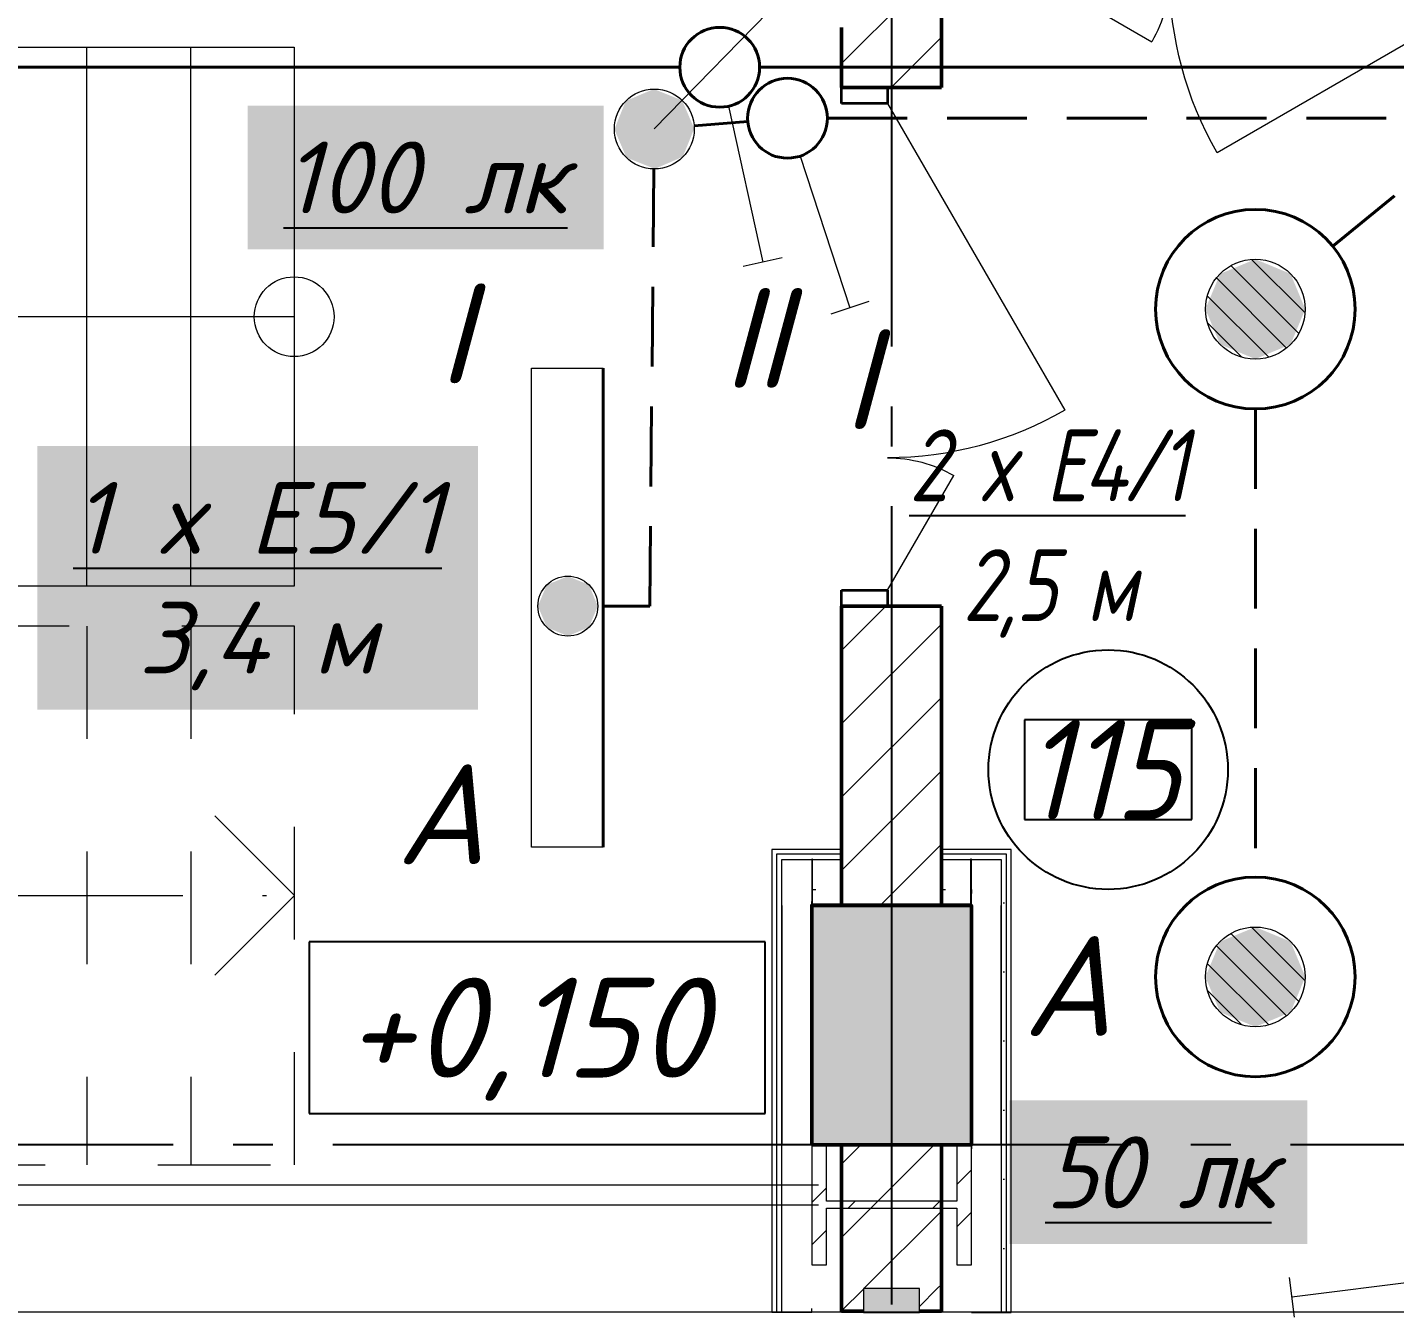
# Model space of a CAD drawing. Header units: millimetres. Extents: x 0 to 1293, y 0 to 420.
# Drawn here: x 376.53 to 410.79, y 95.39 to 127.59 of the extents above; entities that cross this region are included whole.
import ezdxf

# ---------------------------------------------------------------- set-up
doc = ezdxf.new("R2010")
doc.units = ezdxf.units.MM
for name, pattern in [('JIS_02_2.0', [3, 2, -1]), ('ГОСТ 2.303 5', [24, 20, -1.5, 1, -1.5]), ('СПКБ-0000-000-АР#001$0$Achse', [2300, 0, -800, 1500, 0]), ('СПКБ-0000-000-АР#001$0$Штриховая', [564.444447, 282.222223, -282.222223]), ('СПКБ-0000-000-АР#001$0$Штрихпунктирная', [900, 500, -200, 0, -200])]:
    doc.linetypes.add(name, pattern=pattern)
for name, color, linetype in [('@000', 7, 'Continuous'), ('Viewport2ForCustomObjects_0', 7, 'Continuous'), ('Номер помещения', 7, 'Continuous'), ('СПКБ-0000-000-АР#001$0$Двери ArchiCAD', 7, 'Continuous'), ('СПКБ-0000-000-АР#001$0$Колонны новые', 7, 'Continuous'), ('СПКБ-0000-000-АР#001$0$Колонны существующие', 7, 'Continuous'), ('СПКБ-0000-000-АР#001$0$Лестница', 7, 'Continuous'), ('СПКБ-0000-000-АР#001$0$Перекрытие новые', 7, 'Continuous'), ('СПКБ-0000-000-АР#001$0$Стены', 7, 'Continuous'), ('СПКБ-0000-000-АР#001$0$Фахверк', 7, 'Continuous'), ('Строительные оси', 7, 'Continuous'), ('ЭО_АВАРИЙНОЕ ОСВЕЩЕНИЕ', 7, 'Continuous'), ('ЭО_РАБОЧЕЕ ОСВЕЩЕНИЕ', 7, 'Continuous')]:
    doc.layers.add(name, color=color, linetype=linetype)
for name, color, linetype, lineweight, true_color in [('СПКБ-0000-000-АР#001$0$Двери ArchiCAD_Ном._пера__23', 7, 'Continuous', 35, 0xff6600), ('СПКБ-0000-000-АР#001$0$Двери ArchiCAD_Ном._пера__3', 7, 'Continuous', 18, 0xff6600), ('СПКБ-0000-000-АР#001$0$Двери ArchiCAD_Ном._пера__58', 7, 'Continuous', 50, 0xdf0000), ('СПКБ-0000-000-АР#001$0$Колонны новые_Ном._пера__108', 7, 'Continuous', 13, 0xfd8379), ('СПКБ-0000-000-АР#001$0$Колонны существующие_Ном._пера__102', 7, 'Continuous', 13, 0xcccccc), ('СПКБ-0000-000-АР#001$0$Стены_Ном._пера__58', 7, 'Continuous', 50, 0xdf0000), ('СПКБ-0000-000-АР#001$0$Стены_Ном._пера__68', 7, 'Continuous', 20, 0xfd4435), ('СПКБ-0000-000-АР#001$0$Фахверк_Ном._пера__102', 7, 'Continuous', 13, 0xcccccc)]:
    doc.layers.add(name, color=color, linetype=linetype, lineweight=lineweight, true_color=true_color)
for name, color, linetype, lineweight in [('СПКБ-0000-000-АР#001$0$Колонны новые_Ном._пера__20', 1, 'Continuous', 20), ('СПКБ-0000-000-АР#001$0$Колонны существующие_Ном._пера__141', 7, 'Continuous', 50), ('СПКБ-0000-000-АР#001$0$Лестница_Ном._пера__20', 1, 'Continuous', 20), ('СПКБ-0000-000-АР#001$0$Линии_Ном._пера__20', 1, 'Continuous', 20), ('СПКБ-0000-000-АР#001$0$Перекрытие новые_Ном._пера__2', 8, 'Continuous', 15), ('СПКБ-0000-000-АР#001$0$Стены_Ном._пера__1', 7, 'Continuous', 13), ('СПКБ-0000-000-АР#001$0$Стены_Ном._пера__20', 1, 'Continuous', 20), ('СПКБ-0000-000-АР#001$0$Фахверк_Ном._пера__1', 7, 'Continuous', 13)]:
    doc.layers.add(name, color=color, linetype=linetype, lineweight=lineweight)
doc.styles.add('1.8', font='isocpeui.ttf', dxfattribs={"height": 1.8})
doc.styles.add('2.5', font='isocpeui.ttf')
doc.styles.add('CustomTextStyle30', font='isocpeui.ttf', dxfattribs={"width": 0.904774, "height": 2.5})
doc.styles.add('CustomTextStyle46', font='isocpeui.ttf', dxfattribs={"height": 2.5})
pattern_1 = [(45, (0, 0), (-91.9239, 91.9239), [])]
pattern_2 = [(0, (0, 0), (0, 173.205), [0, -100]), (0, (50, 86.6), (0, 173.205), [0, -100])]
pattern_3 = [(45, (0, 0), (-159.099, 159.099), []), (45, (-53.03, 53.03), (-159.099, 159.099), [])]

# ---------------------------------------------------------------- blocks, each defined once
blk = doc.blocks.new('СПКБ-0000-000-АР#001$0$Перекрытие_14', base_point=(-24406.7, 25286.1))
at = {"layer": 'СПКБ-0000-000-АР#001$0$Перекрытие новые_Ном._пера__2', "color": 8, "linetype": 'Continuous', "lineweight": 15, "flags": 128}
blk.add_lwpolyline([(-24406.7, 25286.1), (17886.7, 25286.1), (17886.7, 19190.9), (18207.5, 19191.7), (18218.1, 15055.7), (18468.1, 15055.7), (18468.1, 13655.7), (18218.1, 13655.7), (18247.5, 3579.8), (17892.7, 3578.9), (17892.7, -2534.3), (-24406.7, -2530.3)], close=True, dxfattribs=at)
blk = doc.blocks.new('СПКБ-0000-000-АР#001$0$Полуторная Дверь 19')
at = {"layer": 'СПКБ-0000-000-АР#001$0$Двери ArchiCAD_Ном._пера__23', "color": 30, "linetype": 'Continuous', "lineweight": 35, "true_color": 0xff6600}
for p, q in [((-610, 0), (-650, 0)), ((-650, 0), (-650, -115)), ((-610, -115), (-610, 0)), ((650, 0), (610, 0)), ((610, 0), (610, -115)), ((650, -115), (650, 0)), ((-650, -115), (-610, -115)), ((610, -115), (650, -115))]:
    blk.add_line(p, q, dxfattribs=at)
at = {"layer": 'СПКБ-0000-000-АР#001$0$Двери ArchiCAD_Ном._пера__3', "color": 30, "linetype": 'Continuous', "lineweight": 18, "true_color": 0xff6600}
for p, q in [((610, 0), (-159, 444)), ((-610, 0), (-322.5, 166))]:
    blk.add_line(p, q, dxfattribs=at)
for centre, radius, start, end in [((610, 0), 888, 150, 180), ((-610, 0), 332, 0, 30)]:
    blk.add_arc(centre, radius, start, end, dxfattribs=at)
at = {"layer": 'СПКБ-0000-000-АР#001$0$Двери ArchiCAD_Ном._пера__58', "color": 12, "linetype": 'Continuous', "lineweight": 50, "true_color": 0xdf0000}
for p, q in [((-650, 135), (-687, 135)), ((-650, 0), (-650, 135)), ((650, 0), (650, 135)), ((650, 135), (687, 135)), ((-650, -115), (-650, 0)), ((650, -115), (650, 0)), ((-650, -115), (-687, -115)), ((650, -115), (687, -115))]:
    blk.add_line(p, q, dxfattribs=at)
blk = doc.blocks.new('СПКБ-0000-000-АР#001$0$Стена_20', base_point=(6043.1, 935.7))
at = {"layer": 'СПКБ-0000-000-АР#001$0$Стены_Ном._пера__20', "linetype": 'Continuous', "lineweight": 20}
h = blk.add_hatch(dxfattribs=at)
h.set_pattern_fill('КИРПИЧ_ОБЫКНОВЕННЫЙ', color=1, style=0, pattern_type=2)
h.set_pattern_definition(pattern_1)
h.paths.add_polyline_path([(6168.1, 935.7), (5918.1, 685.7), (5918.1, 535.3), (6033.1, 535.3), (6168.1, 535.3)])
h = blk.add_hatch(dxfattribs=at)
h.set_pattern_fill('КИРПИЧ_ОБЫКНОВЕННЫЙ', color=1, style=0, pattern_type=2)
h.set_pattern_definition(pattern_1)
h.paths.add_polyline_path([(5918.1, -1514.3), (6168.1, -1514.3), (6168.1, -764.7), (6033.1, -764.7), (5918.1, -764.7)])
h = blk.add_hatch(dxfattribs=at)
h.set_pattern_fill('КИРПИЧ_ОБЫКНОВЕННЫЙ', color=1, style=0, pattern_type=2)
h.set_pattern_definition(pattern_1)
h.paths.add_polyline_path([(5918.1, -2474.3), (6168.1, -2474.3), (6168.1, -2114.3), (5918.1, -2114.3)])
h = blk.add_hatch(dxfattribs=at)
h.set_pattern_fill('КИРПИЧ_ОБЫКНОВЕННЫЙ', color=1, style=0, pattern_type=2)
h.set_pattern_definition(pattern_1)
h.paths.add_polyline_path([(5918.1, -2530.3), (5973.1, -2530.3), (5973.1, -2474.3), (5918.1, -2474.3)])
h = blk.add_hatch(dxfattribs=at)
h.set_pattern_fill('КИРПИЧ_ОБЫКНОВЕННЫЙ', color=1, style=0, pattern_type=2)
h.set_pattern_definition(pattern_1)
h.paths.add_polyline_path([(6113.1, -2474.3), (6113.1, -2530.3), (6168.1, -2530.3), (6168.1, -2474.3)])
at = {"layer": 'СПКБ-0000-000-АР#001$0$Стены_Ном._пера__58', "color": 12, "linetype": 'Continuous', "lineweight": 50, "true_color": 0xdf0000}
for p, q in [((5918.1, 535.3), (5918.1, 572.3)), ((6168.1, 535.3), (6168.1, 572.3)), ((5918.1, 535.3), (6033.1, 535.3)), ((6033.1, 535.3), (6168.1, 535.3)), ((5918.1, -764.7), (5918.1, -801.7)), ((5918.1, -764.7), (6033.1, -764.7)), ((6033.1, -764.7), (6168.1, -764.7)), ((6168.1, -764.7), (6168.1, -801.7))]:
    blk.add_line(p, q, dxfattribs=at)
at = {"layer": 'СПКБ-0000-000-АР#001$0$Стены_Ном._пера__58', "color": 12, "linetype": 'Continuous', "lineweight": 50, "true_color": 0xdf0000, "flags": 128}
for points in [[(6168.1, 535.3), (6168.1, 935.7)], [(5918.1, 685.7), (5918.1, 535.3)], [(5918.1, -764.7), (5918.1, -1514.3)], [(6168.1, -1514.3), (6168.1, -764.7)], [(5918.1, -2114.3), (5918.1, -2530.3)], [(6168.1, -2530.3), (6168.1, -2114.3)], [(5918.1, -2530.3), (5973.1, -2530.3)], [(6113.1, -2530.3), (6168.1, -2530.3)]]:
    blk.add_lwpolyline(points, dxfattribs=at)
at = {"layer": 'СПКБ-0000-000-АР#001$0$Двери ArchiCAD', "color": 21, "linetype": 'Continuous', "lineweight": 18, "true_color": 0xff9955, "xscale": -1, "zscale": 1000, "rotation": 270}
blk.add_blockref('СПКБ-0000-000-АР#001$0$Полуторная Дверь 19', (6033.1, -114.7), dxfattribs=at)
blk = doc.blocks.new('СПКБ-0000-000-АР#001$0$Полуторная Дверь 19_2')
at = {"layer": 'СПКБ-0000-000-АР#001$0$Двери ArchiCAD_Ном._пера__23', "color": 30, "linetype": 'Continuous', "lineweight": 35, "true_color": 0xff6600}
for p, q in [((-610, 0), (-650, 0)), ((-650, 0), (-650, -115)), ((-610, -115), (-610, 0)), ((650, 0), (610, 0)), ((610, 0), (610, -115)), ((650, -115), (650, 0)), ((-650, -115), (-610, -115)), ((610, -115), (650, -115))]:
    blk.add_line(p, q, dxfattribs=at)
at = {"layer": 'СПКБ-0000-000-АР#001$0$Двери ArchiCAD_Ном._пера__3', "color": 30, "linetype": 'Continuous', "lineweight": 18, "true_color": 0xff6600}
for p, q in [((610, 0), (-159, 444)), ((-610, 0), (-322.5, 166))]:
    blk.add_line(p, q, dxfattribs=at)
for centre, radius, start, end in [((610, 0), 888, 150, 180), ((-610, 0), 332, 0, 30)]:
    blk.add_arc(centre, radius, start, end, dxfattribs=at)
at = {"layer": 'СПКБ-0000-000-АР#001$0$Двери ArchiCAD_Ном._пера__58', "color": 12, "linetype": 'Continuous', "lineweight": 50, "true_color": 0xdf0000}
for p, q in [((-650, 0), (-687, 0)), ((-650, 0), (-650, -115)), ((650, 0), (650, -115)), ((650, 0), (687, 0)), ((-650, -120), (-687, -120)), ((-650, -115), (-650, -120)), ((650, -115), (650, -120)), ((650, -120), (687, -120))]:
    blk.add_line(p, q, dxfattribs=at)
blk = doc.blocks.new('СПКБ-0000-000-АР#001$0$Стена_37', base_point=(6168.1, 935.7))
at = {"layer": 'СПКБ-0000-000-АР#001$0$Стены_Ном._пера__20', "linetype": 'Continuous', "lineweight": 20}
h = blk.add_hatch(dxfattribs=at)
h.set_pattern_fill('КИРПИЧ_ОБЫКНОВЕННЫЙ', color=1, style=0, pattern_type=2)
h.set_pattern_definition(pattern_1)
h.paths.add_polyline_path([(6168.1, 935.7), (6168.1, 815.7), (6367.9, 815.7), (6367.9, 930.7), (6367.9, 935.7)])
h = blk.add_hatch(dxfattribs=at)
h.set_pattern_fill('КИРПИЧ_ОБЫКНОВЕННЫЙ', color=1, style=0, pattern_type=2)
h.set_pattern_definition(pattern_1)
h.paths.add_polyline_path([(7862.7, 935.7), (7667.9, 935.7), (7667.9, 930.7), (7667.9, 815.7), (7742.7, 815.7)])
at = {"layer": 'СПКБ-0000-000-АР#001$0$Стены_Ном._пера__58', "color": 12, "linetype": 'Continuous', "lineweight": 50, "true_color": 0xdf0000}
for p, q in [((6367.9, 935.7), (6330.9, 935.7)), ((6367.9, 930.7), (6367.9, 935.7)), ((6367.9, 815.7), (6367.9, 930.7)), ((7667.9, 935.7), (7704.9, 935.7)), ((7667.9, 930.7), (7667.9, 935.7)), ((7667.9, 815.7), (7667.9, 930.7)), ((6367.9, 815.7), (6330.9, 815.7)), ((7667.9, 815.7), (7704.9, 815.7))]:
    blk.add_line(p, q, dxfattribs=at)
at = {"layer": 'СПКБ-0000-000-АР#001$0$Стены_Ном._пера__58', "color": 12, "linetype": 'Continuous', "lineweight": 50, "true_color": 0xdf0000, "flags": 128}
for points in [[(6367.9, 935.7), (6168.1, 935.7)], [(6168.1, 935.7), (6168.1, 815.7)], [(7862.7, 935.7), (7667.9, 935.7)], [(6168.1, 815.7), (6367.9, 815.7)], [(7667.9, 815.7), (7742.7, 815.7)]]:
    blk.add_lwpolyline(points, dxfattribs=at)
at = {"layer": 'СПКБ-0000-000-АР#001$0$Двери ArchiCAD', "color": 21, "linetype": 'Continuous', "lineweight": 18, "true_color": 0xff9955, "xscale": -1, "zscale": 1000, "rotation": 180}
blk.add_blockref('СПКБ-0000-000-АР#001$0$Полуторная Дверь 19_2', (7017.9, 815.7), dxfattribs=at)
blk = doc.blocks.new('СПКБ-0000-000-АР#001$0$Стена_72', base_point=(6243.1, -1473.9))
at = {"layer": 'СПКБ-0000-000-АР#001$0$Стены_Ном._пера__20', "linetype": 'Continuous', "lineweight": 20}
h = blk.add_hatch(dxfattribs=at)
h.set_pattern_fill('ШТУКАТУРКА', color=1, style=0, pattern_type=2)
h.set_pattern_definition(pattern_2)
h.paths.add_polyline_path([(6318.1, -1398.9), (6318.1, -1514.3), (6331.1, -1514.3), (6331.1, -1385.9)])
h = blk.add_hatch(dxfattribs=at)
h.set_pattern_fill('ШТУКАТУРКА', color=1, style=0, pattern_type=2)
h.set_pattern_definition(pattern_2)
h.paths.add_polyline_path([(6343.1, -1514.3), (6343.1, -1373.9), (6331.1, -1385.9), (6331.1, -1514.3)])
h = blk.add_hatch(dxfattribs=at)
h.set_pattern_fill('ШТУКАТУРКА', color=1, style=0, pattern_type=2)
h.set_pattern_definition(pattern_2)
h.paths.add_polyline_path([(6331.1, -2114.3), (6331.1, -1514.3), (6318.1, -1514.3), (6318.1, -2114.3)])
h = blk.add_hatch(dxfattribs=at)
h.set_pattern_fill('ШТУКАТУРКА', color=1, style=0, pattern_type=2)
h.set_pattern_definition(pattern_2)
h.paths.add_polyline_path([(6343.1, -2114.3), (6343.1, -1514.3), (6331.1, -1514.3), (6331.1, -2114.3)])
h = blk.add_hatch(dxfattribs=at)
h.set_pattern_fill('ШТУКАТУРКА', color=1, style=0, pattern_type=2)
h.set_pattern_definition(pattern_2)
h.paths.add_polyline_path([(6318.1, -2114.3), (6318.1, -2534.3), (6331.1, -2534.3), (6331.1, -2114.3)])
h = blk.add_hatch(dxfattribs=at)
h.set_pattern_fill('ШТУКАТУРКА', color=1, style=0, pattern_type=2)
h.set_pattern_definition(pattern_2)
h.paths.add_polyline_path([(6343.1, -2534.3), (6343.1, -2114.3), (6331.1, -2114.3), (6331.1, -2534.3)])
at = {"layer": 'СПКБ-0000-000-АР#001$0$Стены_Ном._пера__1', "color": 7, "linetype": 'СПКБ-0000-000-АР#001$0$Achse', "lineweight": 13, "flags": 128}
for points in [[(6243.1, -1473.9), (6243.1, -1514.3)], [(6243.1, -2114.3), (6243.1, -2534.3)]]:
    blk.add_lwpolyline(points, dxfattribs=at)
at = {"layer": 'СПКБ-0000-000-АР#001$0$Стены_Ном._пера__1', "color": 7, "linetype": 'Continuous', "lineweight": 13, "flags": 128}
blk.add_lwpolyline([(6243.1, -2534.3), (6318.1, -2534.3)], dxfattribs=at)
at = {"layer": 'СПКБ-0000-000-АР#001$0$Стены_Ном._пера__20', "color": 1, "linetype": 'Continuous', "lineweight": 20, "flags": 128}
for points in [[(6343.1, -2534.3), (6343.1, -1373.9)], [(6318.1, -2534.3), (6331.1, -2534.3)], [(6331.1, -2534.3), (6343.1, -2534.3)]]:
    blk.add_lwpolyline(points, dxfattribs=at)
at = {"layer": 'СПКБ-0000-000-АР#001$0$Стены_Ном._пера__68', "color": 20, "linetype": 'Continuous', "lineweight": 20, "true_color": 0xfd4435}
for p, q in [((6318.1, -1398.9), (6318.1, -1514.3)), ((6331.1, -1514.3), (6331.1, -1385.9)), ((6318.1, -2114.3), (6318.1, -1514.3)), ((6318.1, -1514.3), (6318.1, -2114.3)), ((6331.1, -2114.3), (6331.1, -1514.3)), ((6318.1, -2114.3), (6318.1, -2534.3)), ((6331.1, -2534.3), (6331.1, -2114.3))]:
    blk.add_line(p, q, dxfattribs=at)
blk = doc.blocks.new('СПКБ-0000-000-АР#001$0$Стена_73', base_point=(5843.1, -1473.9))
at = {"layer": 'СПКБ-0000-000-АР#001$0$Стены_Ном._пера__20', "linetype": 'Continuous', "lineweight": 20}
h = blk.add_hatch(dxfattribs=at)
h.set_pattern_fill('ШТУКАТУРКА', color=1, style=0, pattern_type=2)
h.set_pattern_definition(pattern_2)
h.paths.add_polyline_path([(5743.1, -1373.9), (5743.1, -1514.3), (5755.1, -1514.3), (5755.1, -1385.9)])
h = blk.add_hatch(dxfattribs=at)
h.set_pattern_fill('ШТУКАТУРКА', color=1, style=0, pattern_type=2)
h.set_pattern_definition(pattern_2)
h.paths.add_polyline_path([(5768.1, -1514.3), (5768.1, -1398.9), (5755.1, -1385.9), (5755.1, -1514.3)])
h = blk.add_hatch(dxfattribs=at)
h.set_pattern_fill('ШТУКАТУРКА', color=1, style=0, pattern_type=2)
h.set_pattern_definition(pattern_2)
h.paths.add_polyline_path([(5743.1, -1514.3), (5743.1, -2114.3), (5755.1, -2114.3), (5755.1, -1514.3)])
h = blk.add_hatch(dxfattribs=at)
h.set_pattern_fill('ШТУКАТУРКА', color=1, style=0, pattern_type=2)
h.set_pattern_definition(pattern_2)
h.paths.add_polyline_path([(5755.1, -1514.3), (5755.1, -2114.3), (5768.1, -2114.3), (5768.1, -1514.3)])
h = blk.add_hatch(dxfattribs=at)
h.set_pattern_fill('ШТУКАТУРКА', color=1, style=0, pattern_type=2)
h.set_pattern_definition(pattern_2)
h.paths.add_polyline_path([(5743.1, -2114.3), (5743.1, -2534.3), (5755.1, -2534.3), (5755.1, -2114.3)])
h = blk.add_hatch(dxfattribs=at)
h.set_pattern_fill('ШТУКАТУРКА', color=1, style=0, pattern_type=2)
h.set_pattern_definition(pattern_2)
h.paths.add_polyline_path([(5768.1, -2534.3), (5768.1, -2114.3), (5755.1, -2114.3), (5755.1, -2534.3)])
at = {"layer": 'СПКБ-0000-000-АР#001$0$Стены_Ном._пера__1', "color": 7, "linetype": 'СПКБ-0000-000-АР#001$0$Achse', "lineweight": 13, "flags": 128}
for points in [[(5843.1, -1514.3), (5843.1, -1473.9)], [(5843.1, -2534.3), (5843.1, -2114.3)]]:
    blk.add_lwpolyline(points, dxfattribs=at)
at = {"layer": 'СПКБ-0000-000-АР#001$0$Стены_Ном._пера__1', "color": 7, "linetype": 'Continuous', "lineweight": 13, "flags": 128}
blk.add_lwpolyline([(5843.1, -2534.3), (5768.1, -2534.3)], dxfattribs=at)
at = {"layer": 'СПКБ-0000-000-АР#001$0$Стены_Ном._пера__20', "color": 1, "linetype": 'Continuous', "lineweight": 20, "flags": 128}
for points in [[(5743.1, -1373.9), (5743.1, -2534.3)], [(5755.1, -2534.3), (5743.1, -2534.3)], [(5768.1, -2534.3), (5755.1, -2534.3)]]:
    blk.add_lwpolyline(points, dxfattribs=at)
at = {"layer": 'СПКБ-0000-000-АР#001$0$Стены_Ном._пера__68', "color": 20, "linetype": 'Continuous', "lineweight": 20, "true_color": 0xfd4435}
for p, q in [((5755.1, -1385.9), (5755.1, -1514.3)), ((5768.1, -1514.3), (5768.1, -1398.9)), ((5755.1, -1514.3), (5755.1, -2114.3)), ((5768.1, -1514.3), (5768.1, -2114.3)), ((5768.1, -2114.3), (5768.1, -1514.3)), ((5755.1, -2114.3), (5755.1, -2534.3)), ((5768.1, -2534.3), (5768.1, -2114.3))]:
    blk.add_line(p, q, dxfattribs=at)
blk = doc.blocks.new('СПКБ-0000-000-АР#001$0$Стена_79', base_point=(6243.1, -1473.9))
at = {"layer": 'СПКБ-0000-000-АР#001$0$Стены_Ном._пера__20', "linetype": 'Continuous', "lineweight": 20}
h = blk.add_hatch(dxfattribs=at)
h.set_pattern_fill('ШТУКАТУРКА', color=1, style=0, pattern_type=2)
h.set_pattern_definition(pattern_2)
h.paths.add_polyline_path([(6343.1, -1373.9), (6168.1, -1373.9), (6168.1, -1385.9), (6331.1, -1385.9)])
h = blk.add_hatch(dxfattribs=at)
h.set_pattern_fill('ШТУКАТУРКА', color=1, style=0, pattern_type=2)
h.set_pattern_definition(pattern_2)
h.paths.add_polyline_path([(6168.1, -1398.9), (6318.1, -1398.9), (6331.1, -1385.9), (6168.1, -1385.9)])
at = {"layer": 'СПКБ-0000-000-АР#001$0$Стены_Ном._пера__1', "color": 7, "linetype": 'Continuous', "lineweight": 13, "flags": 128}
blk.add_lwpolyline([(6168.1, -1473.9), (6168.1, -1398.9)], dxfattribs=at)
at = {"layer": 'СПКБ-0000-000-АР#001$0$Стены_Ном._пера__1', "color": 7, "linetype": 'СПКБ-0000-000-АР#001$0$Achse', "lineweight": 13, "flags": 128}
blk.add_lwpolyline([(6168.1, -1473.9), (6243.1, -1473.9)], dxfattribs=at)
at = {"layer": 'СПКБ-0000-000-АР#001$0$Стены_Ном._пера__20', "color": 1, "linetype": 'Continuous', "lineweight": 20, "flags": 128}
for points in [[(6343.1, -1373.9), (6168.1, -1373.9)], [(6168.1, -1385.9), (6168.1, -1373.9)], [(6168.1, -1398.9), (6168.1, -1385.9)]]:
    blk.add_lwpolyline(points, dxfattribs=at)
at = {"layer": 'СПКБ-0000-000-АР#001$0$Стены_Ном._пера__68', "color": 20, "linetype": 'Continuous', "lineweight": 20, "true_color": 0xfd4435}
for p, q in [((6331.1, -1385.9), (6168.1, -1385.9)), ((6168.1, -1398.9), (6318.1, -1398.9))]:
    blk.add_line(p, q, dxfattribs=at)
blk = doc.blocks.new('СПКБ-0000-000-АР#001$0$Стена_80', base_point=(5918.1, -1473.9))
at = {"layer": 'СПКБ-0000-000-АР#001$0$Стены_Ном._пера__20', "linetype": 'Continuous', "lineweight": 20}
h = blk.add_hatch(dxfattribs=at)
h.set_pattern_fill('ШТУКАТУРКА', color=1, style=0, pattern_type=2)
h.set_pattern_definition(pattern_2)
h.paths.add_polyline_path([(5918.1, -1373.9), (5743.1, -1373.9), (5755.1, -1385.9), (5918.1, -1385.9)])
h = blk.add_hatch(dxfattribs=at)
h.set_pattern_fill('ШТУКАТУРКА', color=1, style=0, pattern_type=2)
h.set_pattern_definition(pattern_2)
h.paths.add_polyline_path([(5768.1, -1398.9), (5918.1, -1398.9), (5918.1, -1385.9), (5755.1, -1385.9)])
at = {"layer": 'СПКБ-0000-000-АР#001$0$Стены_Ном._пера__1', "color": 7, "linetype": 'Continuous', "lineweight": 13, "flags": 128}
blk.add_lwpolyline([(5918.1, -1473.9), (5918.1, -1398.9)], dxfattribs=at)
at = {"layer": 'СПКБ-0000-000-АР#001$0$Стены_Ном._пера__1', "color": 7, "linetype": 'СПКБ-0000-000-АР#001$0$Achse', "lineweight": 13, "flags": 128}
blk.add_lwpolyline([(5843.1, -1473.9), (5918.1, -1473.9)], dxfattribs=at)
at = {"layer": 'СПКБ-0000-000-АР#001$0$Стены_Ном._пера__20', "color": 1, "linetype": 'Continuous', "lineweight": 20, "flags": 128}
for points in [[(5918.1, -1373.9), (5743.1, -1373.9)], [(5918.1, -1385.9), (5918.1, -1373.9)], [(5918.1, -1398.9), (5918.1, -1385.9)]]:
    blk.add_lwpolyline(points, dxfattribs=at)
at = {"layer": 'СПКБ-0000-000-АР#001$0$Стены_Ном._пера__68', "color": 20, "linetype": 'Continuous', "lineweight": 20, "true_color": 0xfd4435}
for p, q in [((5918.1, -1385.9), (5755.1, -1385.9)), ((5768.1, -1398.9), (5918.1, -1398.9))]:
    blk.add_line(p, q, dxfattribs=at)
blk = doc.blocks.new('СПКБ-0000-000-АР#001$0$Колонна_7', base_point=(6043.1, -1814.3))
at = {"layer": 'СПКБ-0000-000-АР#001$0$Колонны существующие_Ном._пера__102', "linetype": 'Continuous', "lineweight": 13, "true_color": 0xcccccc}
blk.add_hatch(color=254, dxfattribs=at).paths.add_polyline_path([(5843.1, -2114.3), (6243.1, -2114.3), (6243.1, -1514.3), (5843.1, -1514.3)])
at = {"layer": 'СПКБ-0000-000-АР#001$0$Колонны существующие_Ном._пера__141', "color": 7, "linetype": 'Continuous', "lineweight": 50, "flags": 128}
blk.add_lwpolyline([(5843.1, -2114.3), (6243.1, -2114.3), (6243.1, -1514.3), (5843.1, -1514.3)], close=True, dxfattribs=at)
blk = doc.blocks.new('СПКБ-0000-000-АР#001$0$Колонна_49', base_point=(6043.1, -2264.3))
at = {"layer": 'СПКБ-0000-000-АР#001$0$Колонны новые_Ном._пера__108', "linetype": 'Continuous', "lineweight": 13, "true_color": 0xfd8379}
h = blk.add_hatch(dxfattribs=at)
h.set_pattern_fill('СТАЛЬ', color=11, style=0, pattern_type=2)
h.set_pattern_definition(pattern_3)
h.paths.add_polyline_path([(6243.1, -2414.3), (6243.1, -2114.3), (6206.5, -2114.3), (6206.5, -2255.5), (5879.8, -2255.5), (5879.8, -2114.3), (5843.1, -2114.3), (5843.1, -2414.3), (5879.8, -2414.3), (5879.8, -2273), (6206.5, -2273), (6206.5, -2414.3)])
at = {"layer": 'СПКБ-0000-000-АР#001$0$Колонны новые_Ном._пера__20', "color": 1, "linetype": 'Continuous', "lineweight": 20}
for p, q in [((5879.8, -2114.3), (5843.1, -2114.3)), ((5843.1, -2114.3), (5843.1, -2414.3)), ((5879.8, -2255.5), (5879.8, -2114.3)), ((6243.1, -2114.3), (6206.5, -2114.3)), ((6206.5, -2114.3), (6206.5, -2255.5)), ((6243.1, -2414.3), (6243.1, -2114.3)), ((6206.5, -2255.5), (5879.8, -2255.5)), ((5879.8, -2414.3), (5879.8, -2273)), ((5879.8, -2273), (6206.5, -2273)), ((6206.5, -2273), (6206.5, -2414.3)), ((5843.1, -2414.3), (5879.8, -2414.3)), ((6206.5, -2414.3), (6243.1, -2414.3))]:
    blk.add_line(p, q, dxfattribs=at)
blk = doc.blocks.new('СПКБ-0000-000-АР#001$0$Колонна_50', base_point=(5843.1, -1456.8))
at = {"layer": 'СПКБ-0000-000-АР#001$0$Колонны новые_Ном._пера__108', "linetype": 'Continuous', "lineweight": 13, "true_color": 0xfd8379}
h = blk.add_hatch(dxfattribs=at)
h.set_pattern_fill('СТАЛЬ', color=11, style=0, pattern_type=2)
h.set_pattern_definition(pattern_3)
h.paths.add_polyline_path([(6243.1, -1397.9), (6241.1, -1397.9), (6241.1, -1510.9), (5845.1, -1510.9), (5845.1, -1397.9), (5843.1, -1397.9), (5843.1, -1510.9), (5843.1, -1512.9), (5845.1, -1512.9), (6241.1, -1512.9), (6243.1, -1512.9), (6243.1, -1510.9)])
at = {"layer": 'СПКБ-0000-000-АР#001$0$Колонны новые_Ном._пера__20', "color": 1, "linetype": 'Continuous', "lineweight": 20}
for p, q in [((5845.1, -1397.9), (5843.1, -1397.9)), ((5843.1, -1397.9), (5843.1, -1510.9)), ((5845.1, -1510.9), (5845.1, -1397.9)), ((6243.1, -1397.9), (6241.1, -1397.9)), ((6241.1, -1397.9), (6241.1, -1510.9)), ((6243.1, -1510.9), (6243.1, -1397.9)), ((5843.1, -1510.9), (5843.1, -1512.9)), ((5843.1, -1512.9), (5845.1, -1512.9)), ((6241.1, -1510.9), (5845.1, -1510.9)), ((5845.1, -1512.9), (6241.1, -1512.9)), ((6241.1, -1512.9), (6243.1, -1512.9)), ((6243.1, -1512.9), (6243.1, -1510.9))]:
    blk.add_line(p, q, dxfattribs=at)
blk = doc.blocks.new('СПКБ-0000-000-АР#001$0$Лестничный Марш ЖБ 19_2')
at = {"layer": 'СПКБ-0000-000-АР#001$0$Лестница_Ном._пера__20', "color": 1, "linetype": 'Continuous', "lineweight": 20}
for p, q in [((1350, 2600), (0, 2600)), ((0, 2600), (0, 0)), ((675, 2600), (475, 2400)), ((675, 0), (675, 2600)), ((875, 2400), (675, 2600)), ((1350, 0), (1350, 2600)), ((0, 2340), (1350, 2340)), ((0, 2080), (1350, 2080)), ((0, 1820), (1350, 1820)), ((0, 1560), (1350, 1560)), ((0, 1300), (1350, 1300)), ((0, 1040), (1350, 1040)), ((0, 780), (1350, 780)), ((0, 520), (1350, 520)), ((0, 260), (1350, 260)), ((0, 0), (1350, 0))]:
    blk.add_line(p, q, dxfattribs=at)
for start, end in [(0, 180), (180, 0)]:
    blk.add_arc((675, 0), 100, start, end, dxfattribs=at)
blk = doc.blocks.new('СПКБ-0000-000-АР#001$0$Лестничный Марш ЖБ 19_4')
at = {"layer": 'СПКБ-0000-000-АР#001$0$Лестница_Ном._пера__20', "color": 1, "linetype": 'СПКБ-0000-000-АР#001$0$Штриховая', "lineweight": 20}
for p, q in [((1350, 2600), (0, 2600)), ((0, 2600), (0, 0)), ((1350, 0), (1350, 2600)), ((0, 2340), (1350, 2340)), ((0, 2080), (1350, 2080)), ((0, 1820), (1350, 1820)), ((0, 1560), (1350, 1560)), ((0, 1300), (1350, 1300)), ((0, 1040), (1350, 1040)), ((0, 780), (1350, 780)), ((0, 520), (1350, 520)), ((0, 260), (1350, 260)), ((0, 0), (1350, 0))]:
    blk.add_line(p, q, dxfattribs=at)
at = {"layer": 'СПКБ-0000-000-АР#001$0$Лестница_Ном._пера__20', "color": 1, "linetype": 'СПКБ-0000-000-АР#001$0$Штрихпунктирная', "lineweight": 20}
for p, q in [((675, 2600), (475, 2400)), ((675, 0), (675, 2600)), ((875, 2400), (675, 2600))]:
    blk.add_line(p, q, dxfattribs=at)
for start, end in [(0, 180), (180, 0)]:
    blk.add_arc((675, 0), 100, start, end, dxfattribs=at)
blk = doc.blocks.new('СПКБ-0000-000-АР#001$0$Колонна_142', base_point=(6043.1, -2504.3))
at = {"layer": 'СПКБ-0000-000-АР#001$0$Фахверк_Ном._пера__102', "linetype": 'Continuous', "lineweight": 13, "true_color": 0xcccccc}
blk.add_hatch(color=254, dxfattribs=at).paths.add_polyline_path([(5973.1, -2534.3), (6113.1, -2534.3), (6113.1, -2474.3), (5973.1, -2474.3)])
at = {"layer": 'СПКБ-0000-000-АР#001$0$Фахверк_Ном._пера__1', "color": 7, "linetype": 'Continuous', "lineweight": 13, "flags": 128}
blk.add_lwpolyline([(5973.1, -2534.3), (6113.1, -2534.3), (6113.1, -2474.3), (5973.1, -2474.3)], close=True, dxfattribs=at)
blk = doc.blocks.new('*E595')
at = {"layer": 'СПКБ-0000-000-АР#001$0$Линии_Ном._пера__20', "color": 1, "linetype": 'Continuous', "lineweight": 20}
for p, q in [((281.552, 28.5), (334.92, 28.5)), ((281.552, 28), (334.92, 28))]:
    blk.add_line(p, q, dxfattribs=at)
at = {"layer": 'СПКБ-0000-000-АР#001$0$Колонны новые', "color": 1, "lineweight": 20, "xscale": 0.01, "yscale": 0.01, "zscale": 0.01}
for name, p in [('СПКБ-0000-000-АР#001$0$Колонна_50', (334.75, 36.075)), ('СПКБ-0000-000-АР#001$0$Колонна_49', (336.75, 28))]:
    blk.add_blockref(name, p, dxfattribs=at)
at = {"layer": 'СПКБ-0000-000-АР#001$0$Колонны существующие', "color": 7, "lineweight": 50, "xscale": 0.01, "yscale": 0.01, "zscale": 0.01}
blk.add_blockref('СПКБ-0000-000-АР#001$0$Колонна_7', (336.75, 32.5), dxfattribs=at)
at = {"layer": 'СПКБ-0000-000-АР#001$0$Лестница', "color": 161, "linetype": 'Continuous', "lineweight": 20, "true_color": 0xaaaaff, "yscale": 0.01, "zscale": 10}
for name, p, xscale, rotation in [('СПКБ-0000-000-АР#001$0$Лестничный Марш ЖБ 19_2', (321.781, 57), -0.01, 90), ('СПКБ-0000-000-АР#001$0$Лестничный Марш ЖБ 19_4', (295.791, 42.5), 0.01, 270)]:
    blk.add_blockref(name, p, dxfattribs=dict(at, xscale=xscale, rotation=rotation))
at = {"layer": 'СПКБ-0000-000-АР#001$0$Перекрытие новые', "color": 8, "linetype": 'Continuous', "lineweight": 15, "xscale": 0.01, "yscale": 0.01, "zscale": 0.01}
blk.add_blockref('СПКБ-0000-000-АР#001$0$Перекрытие_14', (32.251, 303.504), dxfattribs=at)
at = {"layer": 'СПКБ-0000-000-АР#001$0$Стены', "color": 12, "lineweight": 50, "true_color": 0xdf0000, "xscale": 0.01, "yscale": 0.01, "zscale": 0.01}
for name, p in [('СПКБ-0000-000-АР#001$0$Стена_20', (336.75, 60)), ('СПКБ-0000-000-АР#001$0$Стена_37', (338, 60)), ('СПКБ-0000-000-АР#001$0$Стена_73', (334.75, 35.904)), ('СПКБ-0000-000-АР#001$0$Стена_80', (335.5, 35.904)), ('СПКБ-0000-000-АР#001$0$Стена_79', (338.75, 35.904)), ('СПКБ-0000-000-АР#001$0$Стена_72', (338.75, 35.904))]:
    blk.add_blockref(name, p, dxfattribs=at)
at = {"layer": 'СПКБ-0000-000-АР#001$0$Фахверк', "color": 7, "lineweight": 13, "xscale": 0.01, "yscale": 0.01, "zscale": 0.01}
blk.add_blockref('СПКБ-0000-000-АР#001$0$Колонна_142', (336.75, 25.6), dxfattribs=at)
blk = doc.blocks.new('*E596')
at = {"layer": 'Номер помещения', "color": 7, "linetype": 'Continuous', "true_color": 0xffffff}
for p, q in [((365.716, 48.653), (361.516, 48.653)), ((361.516, 48.653), (361.516, 46.153)), ((365.716, 46.153), (365.716, 48.653)), ((361.516, 46.153), (365.716, 46.153)), ((361.516, 46.153), (361.516, 46.153))]:
    blk.add_line(p, q, dxfattribs=at)
at = {"layer": 'Номер помещения', "color": 6, "linetype": 'Continuous'}
for p, q in [((355.018, 43.09), (343.598, 43.09)), ((343.598, 43.09), (343.598, 38.79)), ((355.018, 38.79), (355.018, 43.09)), ((343.598, 38.79), (355.018, 38.79))]:
    blk.add_line(p, q, dxfattribs=at)
blk.add_circle((363.616, 47.403), 3, dxfattribs=at)
at = {"layer": 'Строительные оси', "color": 3, "linetype": 'ГОСТ 2.303 5', "lineweight": 25}
for p, q in [((358.188, 318), (358.188, 14)), ((484.188, 38), (14.188, 38))]:
    blk.add_line(p, q, dxfattribs=at)
at = {"layer": 'ЭО_АВАРИЙНОЕ ОСВЕЩЕНИЕ', "color": 7, "lineweight": 0}
for p, q in [((352.244, 63.454), (357.826, 69.185)), ((355.895, 62.773), (357.144, 58.973)), ((357.619, 59.129), (356.669, 58.817)), ((349.163, 45.465), (349.163, 57.465)), ((349.163, 57.465), (350.963, 57.465)), ((350.963, 45.465), (349.163, 45.465)), ((368.285, 33.687), (368.16, 34.679)), ((372.191, 34.684), (368.222, 34.183))]:
    blk.add_line(p, q, dxfattribs=at)
at = {"layer": 'ЭО_АВАРИЙНОЕ ОСВЕЩЕНИЕ', "color": 1, "linetype": 'JIS_02_2.0', "lineweight": 40}
for p, q in [((353.24, 63.535), (354.586, 63.643)), ((356.582, 63.723), (373.183, 63.723)), ((369.243, 60.518), (373.183, 63.723)), ((352.13, 51.5), (352.234, 62.455)), ((367.304, 56.44), (367.304, 44.71)), ((350.963, 51.5), (352.13, 51.5))]:
    blk.add_line(p, q, dxfattribs=at)
at = {"layer": 'ЭО_АВАРИЙНОЕ ОСВЕЩЕНИЕ', "color": 1, "lineweight": 0}
for p, q in [((366.692, 60.03), (368.394, 58.328)), ((367.209, 60.187), (368.55, 58.845)), ((366.328, 59.721), (368.084, 57.964)), ((366.1, 59.275), (367.639, 57.736)), ((366.101, 58.6), (366.964, 57.738)), ((366.692, 43.3), (368.394, 41.598)), ((367.209, 43.457), (368.55, 42.115)), ((366.328, 42.991), (368.084, 41.234)), ((366.1, 42.545), (367.639, 41.006)), ((366.101, 41.87), (366.964, 41.007))]:
    blk.add_line(p, q, dxfattribs=at)
at = {"layer": 'ЭО_АВАРИЙНОЕ ОСВЕЩЕНИЕ', "color": 1, "lineweight": 40}
blk.add_line((350.963, 57.465), (350.963, 45.465), dxfattribs=at)
at = {"layer": 'ЭО_АВАРИЙНОЕ ОСВЕЩЕНИЕ', "color": 7, "lineweight": 0}
for centre, radius in [((352.244, 63.454), 1), ((367.304, 58.94), 1.25), ((350.078, 51.5), 0.75), ((367.304, 42.21), 1.25)]:
    blk.add_circle(centre, radius, dxfattribs=at)
at = {"layer": 'ЭО_АВАРИЙНОЕ ОСВЕЩЕНИЕ', "color": 1, "lineweight": 40}
for centre, radius in [((355.582, 63.723), 1), ((367.304, 58.94), 2.5), ((367.304, 42.21), 2.5)]:
    blk.add_circle(centre, radius, dxfattribs=at)
for points in [[(352.231, 64.454), (351.57, 64.171), (352.941, 64.171)], [(351.527, 64.152), (351.254, 63.467), (353.243, 63.467)], [(351.57, 64.171), (351.527, 64.152), (352.949, 64.152)], [(351.527, 64.152), (352.949, 64.152), (353.243, 63.467)], [(351.57, 64.171), (352.941, 64.171), (352.949, 64.152)], [(351.254, 63.467), (351.244, 63.441), (353.233, 63.441)], [(351.244, 63.441), (351.538, 62.757), (352.96, 62.757)], [(351.244, 63.441), (353.233, 63.441), (352.96, 62.757)], [(351.254, 63.467), (353.243, 63.467), (353.233, 63.441)], [(351.538, 62.757), (351.546, 62.738), (352.917, 62.738)], [(351.538, 62.757), (352.96, 62.757), (352.917, 62.738)], [(351.546, 62.738), (352.917, 62.738), (352.257, 62.455)]]:
    blk.add_solid(points, dxfattribs=at)
at = {"layer": 'ЭО_АВАРИЙНОЕ ОСВЕЩЕНИЕ', "color": 1, "lineweight": 0}
for points in [[(367.304, 60.19), (366.42, 59.824), (368.188, 59.824)], [(366.42, 59.824), (366.054, 58.94), (368.554, 58.94)], [(366.42, 59.824), (368.188, 59.824), (368.554, 58.94)], [(366.054, 58.94), (366.42, 58.057), (368.188, 58.057)], [(366.054, 58.94), (368.554, 58.94), (368.188, 58.057)], [(366.42, 58.057), (368.188, 58.057), (367.304, 57.69)], [(350.078, 52.25), (349.548, 52.03), (350.608, 52.03)], [(349.548, 52.03), (349.328, 51.5), (350.828, 51.5)], [(349.548, 52.03), (350.608, 52.03), (350.828, 51.5)], [(349.328, 51.5), (349.548, 50.97), (350.608, 50.97)], [(349.328, 51.5), (350.828, 51.5), (350.608, 50.97)], [(349.548, 50.97), (350.608, 50.97), (350.078, 50.75)], [(367.304, 43.46), (366.42, 43.094), (368.188, 43.094)], [(366.42, 43.094), (366.054, 42.21), (368.554, 42.21)], [(366.42, 43.094), (368.188, 43.094), (368.554, 42.21)], [(366.054, 42.21), (366.42, 41.326), (368.188, 41.326)], [(366.054, 42.21), (368.554, 42.21), (368.188, 41.326)], [(366.42, 41.326), (368.188, 41.326), (367.304, 40.96)]]:
    blk.add_solid(points, dxfattribs=at)
at = {"layer": 'ЭО_РАБОЧЕЕ ОСВЕЩЕНИЕ', "color": 5, "lineweight": 40}
for p, q in [((311.751, 65), (352.884, 65)), ((354.884, 65), (374.183, 65))]:
    blk.add_line(p, q, dxfattribs=at)
at = {"layer": 'ЭО_РАБОЧЕЕ ОСВЕЩЕНИЕ', "color": 7, "lineweight": 0}
for p, q in [((354.099, 64.023), (354.96, 60.117)), ((355.448, 60.225), (354.471, 60.009))]:
    blk.add_line(p, q, dxfattribs=at)
at = {"layer": 'ЭО_РАБОЧЕЕ ОСВЕЩЕНИЕ', "color": 5, "lineweight": 40}
blk.add_circle((353.884, 65), 1, dxfattribs=at)
at = {"layer": 'Номер помещения', "color": 7, "linetype": 'Continuous', "style": 'CustomTextStyle30', "width": 0.904774}
blk.add_text('115', height=2.5, dxfattribs=at).set_placement((361.516, 46.153))
at = {"layer": 'Номер помещения', "color": 7, "linetype": 'Continuous', "style": 'CustomTextStyle46'}
blk.add_text('+0,150', height=2.5, dxfattribs=at).set_placement((344.498, 39.69))

msp = doc.modelspace()

# ---------------------------------------------------------------- block references
at = {"layer": '@000', "color": 1, "linetype": 'JIS_02_2.0', "lineweight": 40}
msp.add_blockref('*E595', (61.438, 70.086), dxfattribs=at)
at = {"layer": 'Viewport2ForCustomObjects_0'}
msp.add_blockref('*E596', (40, 61.586), dxfattribs=at)

# ---------------------------------------------------------------- texts
at = {"layer": 'ЭО_АВАРИЙНОЕ ОСВЕЩЕНИЕ', "attachment_point": 5}
for s, insert, char_height, style in [('I', (387.237, 119.92), 2.5, '2.5'), ('I', (397.38, 118.773), 2.5, '2.5'), ('{\\W0.8;\\T0.9;\\L2 x Е4/1\\P\\l2,5 м}', (402.092, 114.903), 1.8, '1.8')]:
    msp.add_mtext(s, dxfattribs=dict(at, insert=insert, char_height=char_height, style=style))
at = {"layer": 'ЭО_АВАРИЙНОЕ ОСВЕЩЕНИЕ', "insert": (382.303, 113.586), "char_height": 1.8, "attachment_point": 5, "style": '1.8', "bg_fill": 1, "box_fill_scale": 1.5, "bg_fill_color": 7, "bg_fill_true_color": 16777215, "bg_fill_transparency": 0}
msp.add_mtext('{\\L1 x Е5/1\\P}3,4 м', dxfattribs=at)
at = {"layer": 'ЭО_АВАРИЙНОЕ ОСВЕЩЕНИЕ', "color": 1, "char_height": 2.5, "attachment_point": 5, "style": '2.5'}
for insert in [(386.895, 107.869), (402.601, 103.567)]:
    msp.add_mtext('А', dxfattribs=dict(at, insert=insert))
at = {"layer": 'ЭО_РАБОЧЕЕ ОСВЕЩЕНИЕ', "char_height": 1.8, "attachment_point": 5, "style": '1.8', "bg_fill": 1, "box_fill_scale": 1.5, "bg_fill_color": 7, "bg_fill_true_color": 16777215, "bg_fill_transparency": 0}
for s, insert in [('{\\L100 лк}', (386.513, 123.826)), ('{\\T0.9;\\L50 лк}', (404.874, 98.901))]:
    msp.add_mtext(s, dxfattribs=dict(at, insert=insert))
at = {"layer": 'ЭО_РАБОЧЕЕ ОСВЕЩЕНИЕ', "insert": (394.771, 119.807), "char_height": 2.5, "attachment_point": 5, "style": '2.5'}
msp.add_mtext('II', dxfattribs=at)

doc.saveas('drawing.dxf')
